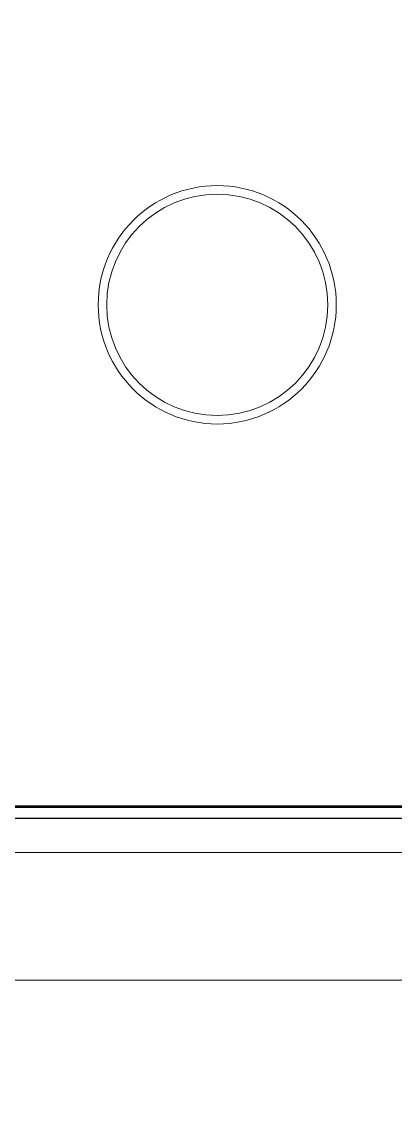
# Model space of a CAD drawing. Header units: metres. Extents: x 75097 to 220762, y -1557923 to -1361206.
# Drawn here: x 111593 to 112032, y -1389668 to -1388402 of the extents above; entities that cross this region are included whole.
import ezdxf

# ---------------------------------------------------------------- set-up
doc = ezdxf.new("R2010")
doc.units = ezdxf.units.M
doc.layers.get('0').update_dxf_attribs({"lineweight": 0})
doc.layers.add('A-100 - Copy$0$axes', color=8, linetype='Continuous')
doc.layers.add('A-100 - Copy$0$Medical Equipment and Furniture', color=8, linetype='Continuous', lineweight=0)
doc.layers.add('A-100 - Copy$0$Walls', color=8, linetype='Continuous', lineweight=0)
doc.layers.add('E-POWR', color=7, linetype='Continuous', lineweight=9, true_color=0x4e7e3e)

# ---------------------------------------------------------------- blocks, each defined once
blk = doc.blocks.new('A-100 - Copy$0$WM00001-P')
for radius in [0.14, 0.13]:
    blk.add_circle((0, 0), radius)
blk = doc.blocks.new('A-100 - Copy$0$A$C02230961')
at = {"layer": 'A-100 - Copy$0$Walls', "elevation": 2.4}
blk.add_lwpolyline([(12213, -22835.9), (9484.1, -22835.9), (9484.1, -20380.9), (9278, -20380.9), (9278, -20230.9), (9634.1, -20230.9), (9634.1, -22685.9), (12213, -22685.9)], dxfattribs=at)
at = {"layer": 'A-100 - Copy$0$Medical Equipment and Furniture', "extrusion": (-8.17011e-07, -7.77426e-06, 1), "xscale": 1000.000000000006, "yscale": 1000.000000000006, "zscale": 1000.000000000006, "rotation": 282.0014107641666}
blk.add_blockref('A-100 - Copy$0$WM00001-P', (11207.4, -22042.6, 2.5), dxfattribs=at)
blk = doc.blocks.new('A-100 - Copy')
at = {"layer": 'A-100 - Copy$0$axes'}
blk.add_line((119297.1, -1389337.7, 0), (95545.4, -1389337.7, 0), dxfattribs=at)
at = {"layer": 'A-100 - Copy$0$Walls', "elevation": 4.7}
blk.add_lwpolyline([(112828.3, -1389527.7), (110099.4, -1389527.7), (110099.4, -1387072.7), (109893.3, -1387072.7), (109893.3, -1386922.7), (110249.4, -1386922.7), (110249.4, -1389377.7), (112828.3, -1389377.7)], dxfattribs=at)
blk.add_blockref('A-100 - Copy$0$A$C02230961', (100615.3, -1366691.8, 2.4))
at = {"layer": 'A-100 - Copy$0$Medical Equipment and Furniture', "extrusion": (-8.17011e-07, -7.77426e-06, 1), "xscale": 1000.000000000006, "yscale": 1000.000000000006, "zscale": 1000.000000000006, "rotation": 282.0014107641666}
blk.add_blockref('A-100 - Copy$0$WM00001-P', (111822.7, -1388734.4, 15.4), dxfattribs=at)

msp = doc.modelspace()

# ---------------------------------------------------------------- linework, layer by layer
at = {"layer": 'E-POWR', "const_width": 3}
msp.add_lwpolyline([(114868.7, -1381427.7), (114868.7, -1389323.9), (110435.9, -1389323.9), (110435.9, -1387490.2), (107884.6, -1387490.2), (107883.4, -1390739.2), (107523.3, -1390739.2), (107523.3, -1391521.8), (107523.3, -1392072.1), (107882.6, -1392072.1), (107881.8, -1393321.9), (107881.8, -1396908.5), (107741.4, -1396908.5), (107741.4, -1397726.9), (107743.7, -1398319.2)], dxfattribs=at)

# ---------------------------------------------------------------- next in the draw order: block references
msp.add_blockref('A-100 - Copy', (0, 0))

doc.saveas('drawing.dxf')
